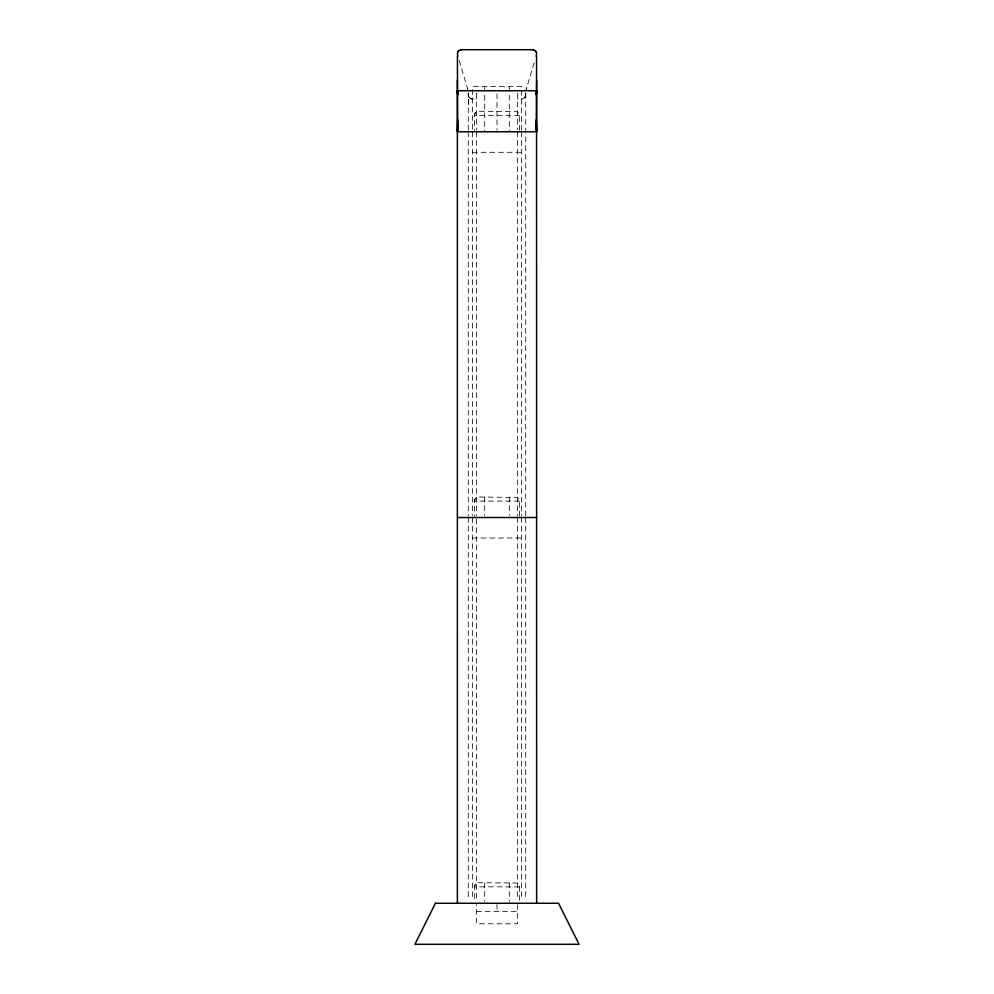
<?xml version="1.0" encoding="UTF-8"?>
<svg xmlns="http://www.w3.org/2000/svg" width="994" height="994" viewBox="0 0 994 994"><rect width="100%" height="100%" fill="white"/><g stroke="black" fill="none" stroke-linecap="round" stroke-linejoin="round"><path stroke-width="0.75" stroke-dasharray="4.97 3.73" d="M525.727 515.973L525.739 93.188M468.286 130.251L468.273 94.206M525.727 93.747L525.751 92.753M526.211 89.298L526.596 87.857A20.514 20.514 0 0 0 526.174 89.46L534.3 62.175M525.118 96.99L525.727 94.84A8.076 5.715 0 0 1 525.59 95.871L524.534 97.735M519.576 130.276L519.551 114.993L517.352 111.713L478.536 111.253L475.952 112.173L474.498 114.608L474.424 130.748M519.576 516.023L519.551 500.74L517.352 497.46L478.536 497L475.952 497.919L474.498 500.355L474.424 516.147M519.576 900.278L519.502 886.101L516.979 883.032L478.536 882.747L475.952 883.666L474.498 886.101L474.424 901.21M472.374 98.94L473.057 98.94M475.803 98.94L476.486 98.94M517.514 98.94L518.197 98.94M520.943 98.94L521.577 98.94M519.564 115.354L474.424 115.354A4.1 4.1 0 0 1 478.536 111.253M472.374 152.293L521.626 152.293M519.564 501.1L474.424 501.1A4.1 4.1 0 0 1 478.536 497M472.374 538.04L521.626 538.04M519.564 886.847L474.424 886.847A4.1 4.1 0 0 1 478.536 882.747M476.486 911.473L517.514 911.473M473.405 98.94L470.87 98.654L471.864 98.915M469.466 97.735L468.547 96.319L468.907 97.027M459.191 60.46L467.814 89.448A20.514 20.514 0 0 0 467.404 87.857L467.789 89.298M468.559 104.445L468.273 93.25M468.249 92.753L468.273 93.747M525.727 517.514L525.727 900.166M521.626 130.264L521.626 86.627L472.374 86.627L472.374 130.264M521.626 131.78L521.626 515.973M521.626 517.514L521.626 900.166M517.514 93.175L517.514 129.717M517.514 131.78L517.514 515.973M517.514 517.514L517.514 900.166M517.514 904.615L517.514 923.786L476.486 923.786L476.486 904.615M509.313 86.627L509.313 130.748M509.313 497.012L509.313 515.464M509.313 882.759L509.313 901.21M497 93.771L497 130.251M497 904.49L497 911.448M484.687 86.627L484.687 130.748M484.687 497.012L484.687 515.464M484.687 882.759L484.687 901.21M476.486 93.175L476.486 129.717M476.486 131.78L476.486 515.973M476.486 519.067L476.486 900.166M472.374 131.78L472.374 515.973M472.374 517.514L472.374 900.166M468.273 131.78L468.273 515.973M468.273 517.514L468.273 900.166M472.336 99.102A4.374 3.094 0 0 1 469.031 96.99M524.981 97.002A4.386 3.106 0 0 1 521.626 99.114M468.534 96.294L468.273 94.84A8.076 5.715 0 0 0 468.41 95.871L468.559 96.356"/><path stroke-width="1.49" d="M457.725 122.796L457.551 131.78L457.439 56.26M536.561 56.26L536.623 903.26M536.611 80.477L536.449 131.78L536.275 122.796M457.377 903.26L457.389 80.477M457.725 119.802L457.439 131.78L536.623 131.78L536.275 119.802M536.561 90.74L536.238 94.852L536.623 90.74L457.402 90.74L457.725 94.852L457.439 90.74M536.139 56.012L536.449 54.981A4.1 4.1 0 0 0 532.523 49.7L461.477 49.7A2.932 2.075 0 0 0 460.856 49.75M457.377 517.514L536.623 517.514M457.861 56.012L457.551 54.981A4.1 4.1 0 0 1 461.477 49.7M535.406 50.88A6.113 4.324 0 0 1 536.139 51.887M532.523 49.7A2.932 2.075 0 0 1 533.144 49.75M457.861 51.887A6.113 4.324 0 0 1 458.594 50.88M435.447 903.26L414.92 944.3L579.08 944.3L558.553 903.26L435.447 903.26"/></g></svg>
